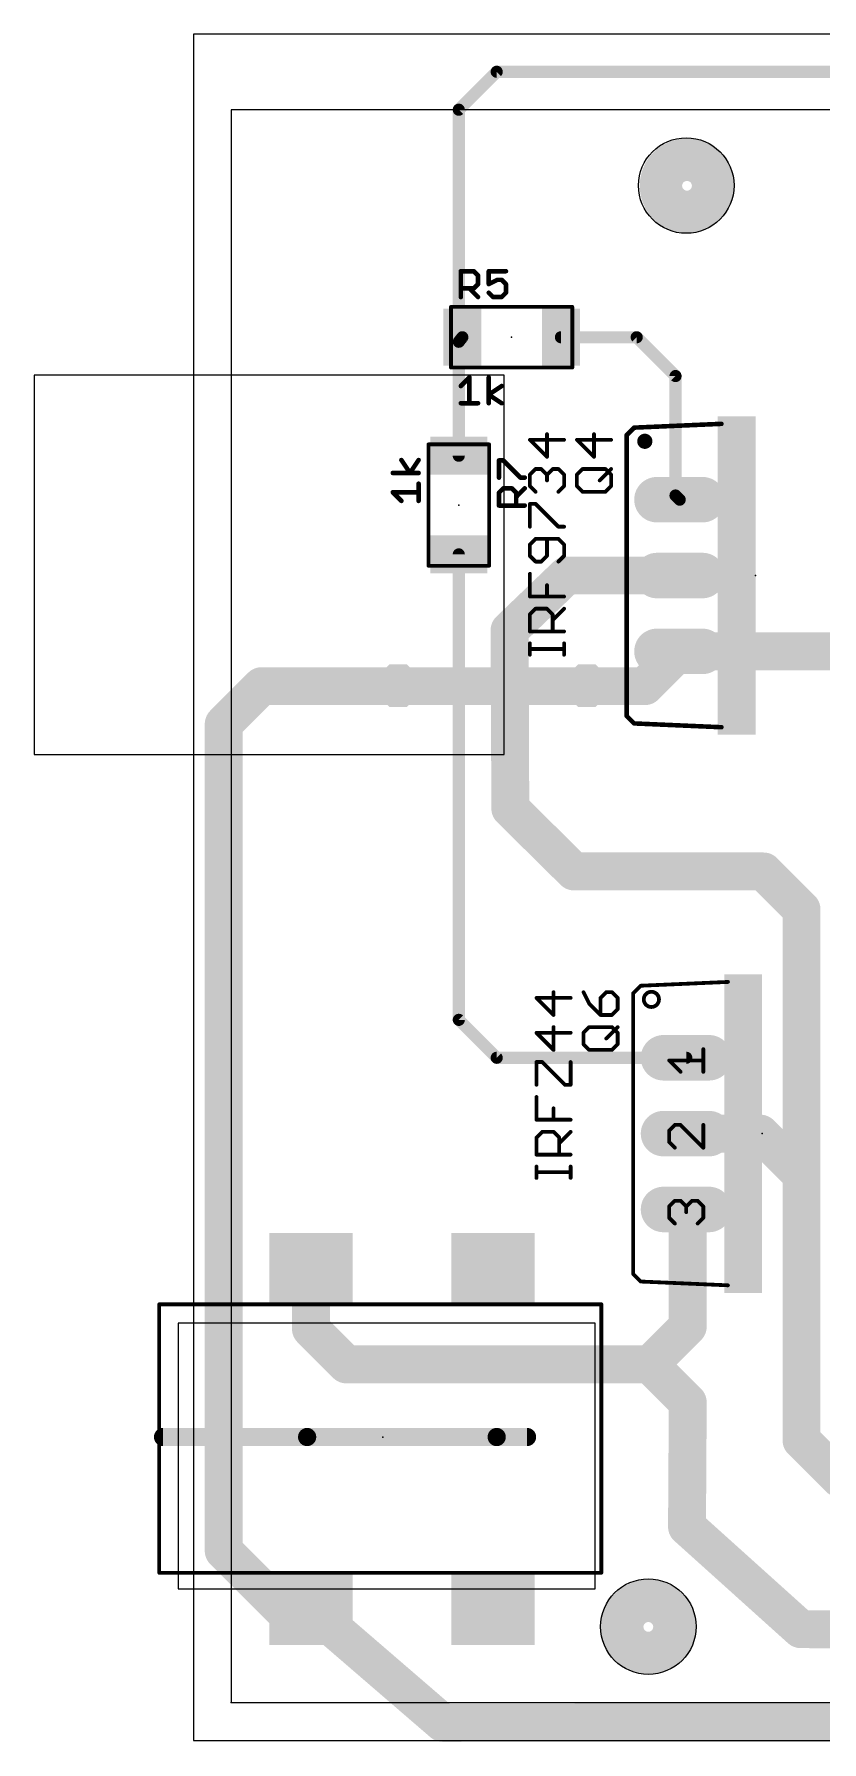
# Model space of a CAD drawing. Extents: x -5.4 to 69.8, y 0.1 to 57.2.
# Drawn here: x -5.4 to 21, y 0.1 to 57.2 of the extents above; entities that cross this region are included whole.
import ezdxf

# ---------------------------------------------------------------- set-up
doc = ezdxf.new("R2010")
doc.units = 0
for name, color, linetype in [('1', 22, 'CONTINUOUS'), ('16', 175, 'CONTINUOUS'), ('17', 82, 'CONTINUOUS'), ('18', 82, 'CONTINUOUS'), ('20', 7, 'CONTINUOUS'), ('21', 253, 'CONTINUOUS'), ('23', 7, 'CONTINUOUS'), ('25', 253, 'CONTINUOUS'), ('27', 253, 'CONTINUOUS'), ('51', 253, 'CONTINUOUS'), ('52', 253, 'CONTINUOUS')]:
    doc.layers.add(name, color=color, linetype=linetype)

# ---------------------------------------------------------------- blocks, each defined once
blk = doc.blocks.new('RECT')
blk.add_solid([(-0.5, -0.5), (0.5, -0.5), (-0.5, 0.5), (0.5, 0.5)])
blk = doc.blocks.new('LONGP100')
at = {"const_width": 1}
blk.add_lwpolyline([(-0.5, 0), (0.5, 0)], dxfattribs=at)
at = {"const_width": 0.5}
for points in [[(-0.5, 0.25, 1), (-0.5, -0.25)], [(0.5, -0.25, 1), (0.5, 0.25)]]:
    blk.add_lwpolyline(points, format="xyb", dxfattribs=at)
blk = doc.blocks.new('OCTAGONV')
at = {"const_width": 0.5}
blk.add_lwpolyline([(-0.25, -0.1036), (-0.25, 0.1036), (-0.1036, 0.25), (0.1036, 0.25), (0.25, 0.1036), (0.25, -0.1036), (0.1036, -0.25), (-0.1036, -0.25), (-0.25, -0.1036), (-0.25, 0.1036)], dxfattribs=at)

msp = doc.modelspace()

# ---------------------------------------------------------------- linework, layer by layer
at = {"layer": '1'}
for points, const_width in [([(8.84, 54.72), (10.11, 55.99)], 0.4064), ([(10.11, 55.99), (36.78, 55.99)], 0.4064), ([(8.84, 46.948), (8.84, 54.72)], 0.4064), ([(8.84, 46.948), (8.959, 47.1)], 0.4064), ([(8.84, 43.131), (8.84, 46.948)], 0.4064), ([(12.261, 47.1), (14.8, 47.1)], 0.4064), ([(14.8, 47.1), (16.1, 45.8)], 0.4064), ([(16.1, 45.8), (16.1, 41.8)], 0.4064), ([(16.1, 41.8), (16.24, 41.66)], 0.4064), ([(8.84, 24.24), (8.84, 39.829)], 0.4064), ([(12.45, 39.12), (10.541, 37.2872)], 1.27), ([(16.24, 39.12), (12.45, 39.12)], 1.27), ([(10.541, 37.2872), (10.5664, 31.3182)], 1.27), ([(15.076, 35.416), (16.24, 36.58)], 1.27), ([(16.24, 36.58), (23.32, 36.58)], 1.27), ([(0.966, 34.146), (2.236, 35.416)], 1.27), ([(2.236, 35.416), (6.808, 35.416)], 1.27), ([(13.158, 35.416), (15.076, 35.416)], 1.27), ([(0.966, 6.46), (0.966, 34.146)], 1.27), ([(10.5664, 31.3182), (12.7, 29.21)], 1.27), ([(12.7, 29.21), (19.05, 29.21)], 1.27), ([(19.05, 29.21), (20.32, 27.94)], 1.27), ([(20.32, 27.94), (20.32, 19.05)], 1.27), ([(10.11, 22.97), (8.84, 24.24)], 0.4064), ([(16.46, 22.97), (10.11, 22.97)], 0.4064), ([(16.46, 20.43), (18.94, 20.43)], 1.27), ([(18.94, 20.43), (20.32, 19.05)], 1.27), ([(20.32, 19.05), (20.32, 10.16)], 1.27), ([(16.51, 17.84), (16.46, 17.89)], 1.27), ([(16.51, 13.97), (16.51, 17.84)], 1.27), ([(3.887, 15.9088), (3.887, 13.893)], 1.27), ([(3.887, 13.893), (5.08, 12.7)], 1.27), ([(16.51, 13.97), (15.24, 12.7)], 1.27), ([(5.08, 12.7), (15.24, 12.7)], 1.27), ([(15.24, 12.7), (16.51, 11.43)], 1.27), ([(16.51, 11.43), (16.4846, 7.2644)], 1.27), ([(20.32, 10.16), (21.59, 8.89)], 1.27), ([(21.59, 8.89), (25.4, 8.89)], 1.27), ([(16.4846, 7.2644), (20.2946, 3.8354)], 1.27), ([(2.9218, 4.5042), (0.966, 6.46)], 1.27), ([(3.887, 4.5042), (2.9218, 4.5042)], 1.27), ([(8.304, 0.6968), (3.887, 4.5042)], 1.27), ([(20.2946, 3.8354), (25.3956, 3.81)], 1.27), ([(45.9112, 0.7222), (8.304, 0.6968)], 1.27)]:
    msp.add_lwpolyline(points, dxfattribs=dict(at, const_width=const_width))
for points, const_width in [([(10.11, 56.0916, 1), (10.11, 55.8884)], 0.2032), ([(10.1818, 55.9182, 1), (10.0382, 56.0618)], 0.2032), ([(8.9416, 54.72, 1), (8.7384, 54.72)], 0.2032), ([(8.7682, 54.7918, 1), (8.9118, 54.6482)], 0.2032), ([(16.4846, 51.2976, 1), (16.4846, 53.0456, 1), (16.4846, 51.2976)], 1.4224), ([(8.9416, 46.948, 1), (8.7384, 46.948)], 0.2032), ([(8.76, 47.0106, 1), (8.92, 46.8854)], 0.2032), ([(8.7384, 46.948, 1), (8.9416, 46.948)], 0.2032), ([(9.039, 47.0374, 1), (8.879, 47.1626)], 0.2032), ([(12.261, 47.2016, 1), (12.261, 46.9984)], 0.2032), ([(14.8718, 47.1718, 1), (14.7282, 47.0282)], 0.2032), ([(14.8, 46.9984, 1), (14.8, 47.2016)], 0.2032), ([(16.2016, 45.8, 1), (15.9984, 45.8)], 0.2032), ([(16.0282, 45.7282, 1), (16.1718, 45.8718)], 0.2032), ([(8.7384, 43.131, 1), (8.9416, 43.131)], 0.2032), ([(15.9984, 41.8, 1), (16.2016, 41.8)], 0.2032), ([(16.1718, 41.8718, 1), (16.0282, 41.7282)], 0.2032), ([(16.1682, 41.5882, 1), (16.3118, 41.7318)], 0.2032), ([(8.9416, 39.829, 1), (8.7384, 39.829)], 0.2032), ([(12.45, 39.4375, 1), (12.45, 38.8025)], 0.635), ([(12.6699, 38.891, 1), (12.2301, 39.349)], 0.635), ([(16.24, 38.8025, 1), (16.24, 39.4375)], 0.635), ([(10.8585, 37.2886, 1), (10.2235, 37.2858)], 0.635), ([(10.3211, 37.5162, 1), (10.7609, 37.0582)], 0.635), ([(16.24, 36.8975, 1), (16.24, 36.2625)], 0.635), ([(16.4645, 36.3555, 1), (16.0155, 36.8045)], 0.635), ([(2.236, 35.7335, 1), (2.236, 35.0985)], 0.635), ([(2.4605, 35.1915, 1), (2.0115, 35.6405)], 0.635), ([(6.808, 35.0985, 1), (6.808, 35.7335)], 0.635), ([(13.158, 35.7335, 1), (13.158, 35.0985)], 0.635), ([(15.076, 35.0985, 1), (15.076, 35.7335)], 0.635), ([(14.8515, 35.6405, 1), (15.3005, 35.1915)], 0.635), ([(1.2835, 34.146, 1), (0.6485, 34.146)], 0.635), ([(0.7415, 34.3705, 1), (1.1905, 33.9215)], 0.635), ([(10.7896, 31.544, 1), (10.3432, 31.0924)], 0.635), ([(10.2489, 31.3168, 1), (10.8839, 31.3196)], 0.635), ([(12.7, 29.5275, 1), (12.7, 28.8925)], 0.635), ([(12.4768, 28.9842, 1), (12.9232, 29.4358)], 0.635), ([(19.2745, 29.4345, 1), (18.8255, 28.9855)], 0.635), ([(19.05, 28.8925, 1), (19.05, 29.5275)], 0.635), ([(20.6375, 27.94, 1), (20.0025, 27.94)], 0.635), ([(20.0955, 27.7155, 1), (20.5445, 28.1645)], 0.635), ([(8.7384, 24.24, 1), (8.9416, 24.24)], 0.2032), ([(8.9118, 24.3118, 1), (8.7682, 24.1682)], 0.2032), ([(10.11, 23.0716, 1), (10.11, 22.8684)], 0.2032), ([(10.0382, 22.8982, 1), (10.1818, 23.0418)], 0.2032), ([(16.46, 22.8684, 1), (16.46, 23.0716)], 0.2032), ([(16.46, 20.7475, 1), (16.46, 20.1125)], 0.635), ([(19.1645, 20.6545, 1), (18.7155, 20.2055)], 0.635), ([(18.94, 20.1125, 1), (18.94, 20.7475)], 0.635), ([(20.6375, 19.05, 1), (20.0025, 19.05)], 0.635), ([(20.0955, 18.8255, 1), (20.5445, 19.2745)], 0.635), ([(20.0025, 19.05, 1), (20.6375, 19.05)], 0.635), ([(16.6845, 18.1145, 1), (16.2355, 17.6655)], 0.635), ([(16.8275, 17.84, 1), (16.1925, 17.84)], 0.635), ([(16.2855, 17.6155, 1), (16.7345, 18.0645)], 0.635), ([(4.2045, 15.9088, 1), (3.5695, 15.9088)], 0.635), ([(4.1115, 14.1175, 1), (3.6625, 13.6685)], 0.635), ([(16.7345, 13.7455, 1), (16.2855, 14.1945)], 0.635), ([(3.5695, 13.893, 1), (4.2045, 13.893)], 0.635), ([(16.1925, 13.97, 1), (16.8275, 13.97)], 0.635), ([(5.08, 13.0175, 1), (5.08, 12.3825)], 0.635), ([(4.8555, 12.4755, 1), (5.3045, 12.9245)], 0.635), ([(15.4645, 12.9245, 1), (15.0155, 12.4755)], 0.635), ([(15.0155, 12.9245, 1), (15.4645, 12.4755)], 0.635), ([(15.24, 12.3825, 1), (15.24, 13.0175)], 0.635), ([(16.8275, 11.4281, 1), (16.1925, 11.4319)], 0.635), ([(16.2855, 11.2055, 1), (16.7345, 11.6545)], 0.635), ([(20.5445, 10.3845, 1), (20.0955, 9.9355)], 0.635), ([(20.0025, 10.16, 1), (20.6375, 10.16)], 0.635), ([(21.59, 9.2075, 1), (21.59, 8.5725)], 0.635), ([(16.697, 7.5004, 1), (16.2722, 7.0284)], 0.635), ([(16.1671, 7.2663, 1), (16.8021, 7.2625)], 0.635), ([(1.1905, 6.6845, 1), (0.7415, 6.2355)], 0.635), ([(0.6485, 6.46, 1), (1.2835, 6.46)], 0.635), ([(15.1892, 3.0376, 1), (15.1892, 4.7856, 1), (15.1892, 3.0376)], 1.4224), ([(2.9218, 4.8217, 1), (2.9218, 4.1867)], 0.635), ([(2.6973, 4.2797, 1), (3.1463, 4.7287)], 0.635), ([(4.0943, 4.7447, 1), (3.6797, 4.2637)], 0.635), ([(3.887, 4.1867, 1), (3.887, 4.8217)], 0.635), ([(20.2962, 4.1529, 1), (20.293, 3.5179)], 0.635), ([(20.0822, 3.5994, 1), (20.507, 4.0714)], 0.635), ([(8.3038, 1.0143, 1), (8.3042, 0.3793)], 0.635), ([(8.0967, 0.4563, 1), (8.5113, 0.9373)], 0.635)]:
    msp.add_lwpolyline(points, format="xyb", dxfattribs=dict(at, const_width=const_width))
at = {"layer": '16', "const_width": 1.27}
msp.add_lwpolyline([(6.808, 35.416), (13.158, 35.416)], dxfattribs=at)
at = {"layer": '16', "const_width": 0.635}
for points in [[(6.808, 35.7335, 1), (6.808, 35.0985)], [(13.158, 35.0985, 1), (13.158, 35.7335)]]:
    msp.add_lwpolyline(points, format="xyb", dxfattribs=at)
at = {"layer": '20'}
for p, q in [((69.47, 57.25), (-0.05, 57.25)), ((-0.05, 57.25), (-0.05, 0.11)), ((65.736, 54.72), (1.22, 54.72)), ((1.22, 54.72), (1.22, 1.38)), ((1.22, 1.38), (67.26, 1.38)), ((-0.05, 0.11), (69.47, 0.11))]:
    msp.add_line(p, q, dxfattribs=at)
for centre in [(16.46, 52.18), (15.19, 3.92)]:
    msp.add_circle(centre, 1.6, dxfattribs=at)
at = {"layer": '21'}
for points, const_width in [([(8.578, 48.116), (12.642, 48.116)], 0.127), ([(8.578, 46.084), (8.578, 48.116)], 0.127), ([(12.642, 48.116), (12.642, 46.084)], 0.127), ([(12.642, 46.084), (8.578, 46.084)], 0.127), ([(14.716, 44.073), (14.462, 43.819)], 0.1524), ([(14.716, 44.073), (17.637, 44.2)], 0.1524), ([(7.824, 39.448), (7.824, 43.512)], 0.127), ([(7.824, 43.512), (9.856, 43.512)], 0.127), ([(9.856, 43.512), (9.856, 39.448)], 0.127), ([(14.462, 34.421), (14.462, 43.819)], 0.1524), ([(9.856, 39.448), (7.824, 39.448)], 0.127), ([(14.462, 34.421), (14.716, 34.167)], 0.1524), ([(17.637, 34.04), (14.716, 34.167)], 0.1524), ([(14.936, 25.383), (14.682, 25.129)], 0.127), ([(14.682, 15.731), (14.682, 25.129)], 0.127), ([(14.936, 25.383), (17.857, 25.51)], 0.127), ([(14.682, 15.731), (14.936, 15.477)], 0.127), ([(17.857, 15.35), (14.936, 15.477)], 0.127), ([(-1.193, 14.715), (-1.193, 5.7234)], 0.127), ([(-1.193, 14.715), (13.6152, 14.715)], 0.127), ([(13.6152, 14.715), (13.6152, 5.7234)], 0.127), ([(-1.066, 10.27), (3.76, 10.27)], 0.6096), ([(3.76, 10.27), (10.11, 10.27)], 0.6096), ([(10.11, 10.27), (11.126, 10.27)], 0.6096), ([(-1.193, 5.7234), (13.6152, 5.7234)], 0.127)]:
    msp.add_lwpolyline(points, dxfattribs=dict(at, const_width=const_width))
for points, const_width in [([(8.578, 48.1478, 1), (8.578, 48.0842)], 0.0635), ([(8.6098, 48.116, 1), (8.5463, 48.116)], 0.0635), ([(12.6738, 48.116, 1), (12.6103, 48.116)], 0.0635), ([(12.642, 48.0842, 1), (12.642, 48.1478)], 0.0635), ([(8.578, 46.1158, 1), (8.578, 46.0523)], 0.0635), ([(8.5463, 46.084, 1), (8.6098, 46.084)], 0.0635), ([(12.6103, 46.084, 1), (12.6738, 46.084)], 0.0635), ([(12.642, 46.0523, 1), (12.642, 46.1158)], 0.0635), ([(14.7143, 44.1111, 1), (14.7177, 44.0349)], 0.0762), ([(14.7429, 44.0461, 1), (14.6891, 44.0999)], 0.0762), ([(17.6387, 44.1619, 1), (17.6353, 44.2381)], 0.0762), ([(7.8558, 43.512, 1), (7.7923, 43.512)], 0.0635), ([(7.824, 43.5438, 1), (7.824, 43.4802)], 0.0635), ([(9.8878, 43.512, 1), (9.8242, 43.512)], 0.0635), ([(9.856, 43.4802, 1), (9.856, 43.5438)], 0.0635), ([(14.5001, 43.819, 1), (14.4239, 43.819)], 0.0762), ([(14.4351, 43.8459, 1), (14.4889, 43.7921)], 0.0762), ([(15.0716, 43.4888, 1), (15.0716, 43.7428, 1), (15.0716, 43.4888)], 0.254), ([(7.824, 39.4798, 1), (7.824, 39.4162)], 0.0635), ([(7.7923, 39.448, 1), (7.8558, 39.448)], 0.0635), ([(9.8242, 39.448, 1), (9.8878, 39.448)], 0.0635), ([(9.856, 39.4162, 1), (9.856, 39.4798)], 0.0635), ([(14.4239, 34.421, 1), (14.5001, 34.421)], 0.0762), ([(14.4889, 34.4479, 1), (14.4351, 34.3941)], 0.0762), ([(14.7177, 34.2051, 1), (14.7143, 34.1289)], 0.0762), ([(14.6891, 34.1401, 1), (14.7429, 34.1939)], 0.0762), ([(17.6353, 34.0019, 1), (17.6387, 34.0781)], 0.0762), ([(14.7138, 25.129, 1), (14.6502, 25.129)], 0.0635), ([(14.6595, 25.1515, 1), (14.7045, 25.1065)], 0.0635), ([(14.9346, 25.4147, 1), (14.9374, 25.3513)], 0.0635), ([(14.9585, 25.3605, 1), (14.9135, 25.4055)], 0.0635), ([(15.2916, 24.6718, 1), (15.2916, 25.1798, 1), (15.2916, 24.6718)], 0.127), ([(17.8584, 25.4783, 1), (17.8556, 25.5417)], 0.0635), ([(14.7045, 15.7535, 1), (14.6595, 15.7085)], 0.0635), ([(14.6502, 15.731, 1), (14.7138, 15.731)], 0.0635), ([(14.9374, 15.5087, 1), (14.9346, 15.4453)], 0.0635), ([(14.9135, 15.4545, 1), (14.9585, 15.4995)], 0.0635), ([(17.8556, 15.3183, 1), (17.8584, 15.3817)], 0.0635), ([(-1.193, 14.7468, 1), (-1.193, 14.6832)], 0.0635), ([(-1.1613, 14.715, 1), (-1.2248, 14.715)], 0.0635), ([(13.647, 14.715, 1), (13.5835, 14.715)], 0.0635), ([(13.6152, 14.6832, 1), (13.6152, 14.7468)], 0.0635), ([(-1.066, 10.4224, 1), (-1.066, 10.1176)], 0.3048), ([(3.76, 10.4224, 1), (3.76, 10.1176)], 0.3048), ([(3.76, 10.1176, 1), (3.76, 10.4224)], 0.3048), ([(10.11, 10.4224, 1), (10.11, 10.1176)], 0.3048), ([(10.11, 10.1176, 1), (10.11, 10.4224)], 0.3048), ([(11.126, 10.1176, 1), (11.126, 10.4224)], 0.3048), ([(-1.2248, 5.7234, 1), (-1.1613, 5.7234)], 0.0635), ([(-1.193, 5.7552, 1), (-1.193, 5.6917)], 0.0635), ([(13.5835, 5.7234, 1), (13.647, 5.7234)], 0.0635), ([(13.6152, 5.6917, 1), (13.6152, 5.7552)], 0.0635)]:
    msp.add_lwpolyline(points, format="xyb", dxfattribs=dict(at, const_width=const_width))
at = {"layer": '23'}
for p in [(10.61, 47.1), (8.84, 41.48), (18.78, 39.12), (19, 20.43), (6.3, 10.27), (1.22, 1.38)]:
    msp.add_point(p, dxfattribs=at)
at = {"layer": '25'}
for points, const_width in [([(8.9082, 48.4462), (8.9082, 49.3105)], 0.1524), ([(8.9082, 49.3105), (9.3404, 49.3105)], 0.1524), ([(9.3404, 49.3105), (9.4844, 49.1665)], 0.1524), ([(9.4844, 49.1665), (9.4844, 48.8784)], 0.1524), ([(10.4199, 49.3105), (9.8437, 49.3105)], 0.1524), ([(9.8437, 49.3105), (9.8437, 48.8784)], 0.1524), ([(9.3404, 48.7343), (8.9082, 48.7343)], 0.1524), ([(9.1963, 48.7343), (9.4844, 48.4462)], 0.1524), ([(9.4844, 48.8784), (9.3404, 48.7343)], 0.1524), ([(9.8437, 48.8784), (10.1318, 49.0224)], 0.1524), ([(9.9878, 48.4462), (9.8437, 48.5903)], 0.1524), ([(10.1318, 49.0224), (10.2759, 49.0224)], 0.1524), ([(10.2759, 49.0224), (10.4199, 48.8784)], 0.1524), ([(10.4199, 48.5903), (10.2759, 48.4462)], 0.1524), ([(10.4199, 48.8784), (10.4199, 48.5903)], 0.1524), ([(10.2759, 48.4462), (9.9878, 48.4462)], 0.1524), ([(13.9413, 43.6661), (12.7973, 43.6661)], 0.127), ([(12.7973, 43.6661), (13.3693, 43.0941)], 0.127), ([(13.3693, 43.0941), (13.3693, 43.8568)], 0.127), ([(10.1855, 42.3987), (10.1855, 42.9749)], 0.1524), ([(10.1855, 42.9749), (10.3295, 42.9749)], 0.1524), ([(10.3295, 42.9749), (10.9057, 42.3987)], 0.1524), ([(10.9057, 42.3987), (11.0498, 42.3987)], 0.1524), ([(12.7973, 42.4967), (12.988, 42.6874)], 0.127), ([(12.7973, 42.1154), (12.7973, 42.4967)], 0.127), ([(12.988, 42.6874), (13.7506, 42.6874)], 0.127), ([(13.56, 42.306), (13.9413, 42.6874)], 0.127), ([(13.7506, 42.6874), (13.9413, 42.4967)], 0.127), ([(13.9413, 42.4967), (13.9413, 42.1154)], 0.127), ([(10.1855, 41.8953), (10.3295, 42.0394)], 0.1524), ([(10.1855, 41.4632), (10.1855, 41.8953)], 0.1524), ([(10.3295, 42.0394), (10.6176, 42.0394)], 0.1524), ([(10.6176, 42.0394), (10.7617, 41.8953)], 0.1524), ([(10.7617, 41.7513), (11.0498, 42.0394)], 0.1524), ([(10.7617, 41.8953), (10.7617, 41.4632)], 0.1524), ([(12.988, 41.9247), (12.7973, 42.1154)], 0.127), ([(13.7506, 41.9247), (12.988, 41.9247)], 0.127), ([(13.9413, 42.1154), (13.7506, 41.9247)], 0.127), ([(11.0498, 41.4632), (10.1855, 41.4632)], 0.1524), ([(13.0173, 25.1668), (13.208, 24.7854)], 0.127), ([(13.78, 25.1668), (13.5893, 24.9761)], 0.127), ([(13.9706, 25.1668), (13.78, 25.1668)], 0.127), ([(14.1613, 24.9761), (13.9706, 25.1668)], 0.127), ([(13.208, 24.7854), (13.5893, 24.4041)], 0.127), ([(13.5893, 24.9761), (13.5893, 24.4041)], 0.127), ([(13.9706, 24.4041), (14.1613, 24.5948)], 0.127), ([(14.1613, 24.5948), (14.1613, 24.9761)], 0.127), ([(13.0173, 23.8067), (13.208, 23.9974)], 0.127), ([(13.208, 23.9974), (13.9706, 23.9974)], 0.127), ([(13.5893, 24.4041), (13.9706, 24.4041)], 0.127), ([(13.78, 23.616), (14.1613, 23.9974)], 0.127), ([(13.9706, 23.9974), (14.1613, 23.8067)], 0.127), ([(13.0173, 23.4254), (13.0173, 23.8067)], 0.127), ([(13.208, 23.2347), (13.0173, 23.4254)], 0.127), ([(14.1613, 23.4254), (13.9706, 23.2347)], 0.127), ([(14.1613, 23.8067), (14.1613, 23.4254)], 0.127), ([(13.9706, 23.2347), (13.208, 23.2347)], 0.127)]:
    msp.add_lwpolyline(points, dxfattribs=dict(at, const_width=const_width))
for points, const_width in [([(8.9463, 49.3105, 1), (8.8701, 49.3105)], 0.0762), ([(8.9082, 49.3486, 1), (8.9082, 49.2724)], 0.0762), ([(9.3673, 49.3375, 1), (9.3134, 49.2836)], 0.0762), ([(9.3404, 49.2724, 1), (9.3404, 49.3486)], 0.0762), ([(9.5225, 49.1665, 1), (9.4463, 49.1665)], 0.0762), ([(9.4575, 49.1395, 1), (9.5114, 49.1934)], 0.0762), ([(9.8437, 49.3486, 1), (9.8437, 49.2724)], 0.0762), ([(9.8818, 49.3105, 1), (9.8056, 49.3105)], 0.0762), ([(10.4199, 49.2724, 1), (10.4199, 49.3486)], 0.0762), ([(8.9082, 48.7724, 1), (8.9082, 48.6962)], 0.0762), ([(9.2233, 48.7613, 1), (9.1694, 48.7074)], 0.0762), ([(9.3134, 48.7613, 1), (9.3673, 48.7074)], 0.0762), ([(9.3404, 48.6962, 1), (9.3404, 48.7724)], 0.0762), ([(9.4463, 48.8784, 1), (9.5225, 48.8784)], 0.0762), ([(9.5114, 48.8514, 1), (9.4575, 48.9053)], 0.0762), ([(9.8056, 48.8784, 1), (9.8818, 48.8784)], 0.0762), ([(9.8707, 48.6172, 1), (9.8168, 48.5633)], 0.0762), ([(9.8267, 48.9124, 1), (9.8608, 48.8443)], 0.0762), ([(10.1318, 49.0605, 1), (10.1318, 48.9843)], 0.0762), ([(10.1489, 48.9883, 1), (10.1148, 49.0565)], 0.0762), ([(10.3028, 49.0494, 1), (10.2489, 48.9955)], 0.0762), ([(10.2759, 48.9843, 1), (10.2759, 49.0605)], 0.0762), ([(10.458, 48.8784, 1), (10.3818, 48.8784)], 0.0762), ([(10.3818, 48.5903, 1), (10.458, 48.5903)], 0.0762), ([(10.393, 48.8514, 1), (10.4469, 48.9053)], 0.0762), ([(10.4469, 48.5633, 1), (10.393, 48.6172)], 0.0762), ([(8.8701, 48.4462, 1), (8.9463, 48.4462)], 0.0762), ([(9.4575, 48.4193, 1), (9.5114, 48.4731)], 0.0762), ([(9.9878, 48.4843, 1), (9.9878, 48.4081)], 0.0762), ([(9.9608, 48.4193, 1), (10.0147, 48.4731)], 0.0762), ([(10.2489, 48.4731, 1), (10.3028, 48.4193)], 0.0762), ([(10.2759, 48.4081, 1), (10.2759, 48.4843)], 0.0762), ([(12.7973, 43.6978, 1), (12.7973, 43.6343)], 0.0635), ([(12.8198, 43.6885, 1), (12.7749, 43.6436)], 0.0635), ([(13.4011, 43.8568, 1), (13.3376, 43.8568)], 0.0635), ([(13.9413, 43.6343, 1), (13.9413, 43.6978)], 0.0635), ([(10.2236, 42.9749, 1), (10.1474, 42.9749)], 0.0762), ([(10.1855, 43.013, 1), (10.1855, 42.9368)], 0.0762), ([(10.3565, 43.0018, 1), (10.3026, 42.948)], 0.0762), ([(10.3295, 42.9368, 1), (10.3295, 43.013)], 0.0762), ([(13.3376, 43.0941, 1), (13.4011, 43.0941)], 0.0635), ([(13.3469, 43.0716, 1), (13.3918, 43.1166)], 0.0635), ([(10.1474, 42.3987, 1), (10.2236, 42.3987)], 0.0762), ([(10.9057, 42.4368, 1), (10.9057, 42.3606)], 0.0762), ([(10.8788, 42.3717, 1), (10.9327, 42.4256)], 0.0762), ([(11.0498, 42.3606, 1), (11.0498, 42.4368)], 0.0762), ([(12.8291, 42.4967, 1), (12.7656, 42.4967)], 0.0635), ([(12.7749, 42.5191, 1), (12.8198, 42.4742)], 0.0635), ([(12.988, 42.7191, 1), (12.988, 42.6556)], 0.0635), ([(13.0104, 42.6649, 1), (12.9655, 42.7098)], 0.0635), ([(13.5375, 42.3285, 1), (13.5824, 42.2836)], 0.0635), ([(13.7731, 42.7098, 1), (13.7282, 42.6649)], 0.0635), ([(13.7506, 42.6556, 1), (13.7506, 42.7191)], 0.0635), ([(13.9731, 42.4967, 1), (13.9095, 42.4967)], 0.0635), ([(13.9638, 42.6649, 1), (13.9188, 42.7098)], 0.0635), ([(13.9188, 42.4742, 1), (13.9638, 42.5191)], 0.0635), ([(10.1585, 41.9223, 1), (10.2124, 41.8684)], 0.0762), ([(10.2236, 41.8953, 1), (10.1474, 41.8953)], 0.0762), ([(10.3295, 42.0775, 1), (10.3295, 42.0013)], 0.0762), ([(10.3565, 42.0124, 1), (10.3026, 42.0663)], 0.0762), ([(10.6446, 42.0663, 1), (10.5907, 42.0124)], 0.0762), ([(10.6176, 42.0013, 1), (10.6176, 42.0775)], 0.0762), ([(10.7347, 41.7782, 1), (10.7886, 41.7243)], 0.0762), ([(10.7998, 41.8953, 1), (10.7236, 41.8953)], 0.0762), ([(10.7347, 41.8684, 1), (10.7886, 41.9223)], 0.0762), ([(11.0767, 42.0124, 1), (11.0229, 42.0663)], 0.0762), ([(12.7656, 42.1154, 1), (12.8291, 42.1154)], 0.0635), ([(12.8198, 42.1378, 1), (12.7749, 42.0929)], 0.0635), ([(12.988, 41.9565, 1), (12.988, 41.893)], 0.0635), ([(12.9655, 41.9023, 1), (13.0104, 41.9472)], 0.0635), ([(13.7282, 41.9472, 1), (13.7731, 41.9023)], 0.0635), ([(13.7506, 41.893, 1), (13.7506, 41.9565)], 0.0635), ([(13.9095, 42.1154, 1), (13.9731, 42.1154)], 0.0635), ([(13.9638, 42.0929, 1), (13.9188, 42.1378)], 0.0635), ([(10.1855, 41.5013, 1), (10.1855, 41.4251)], 0.0762), ([(10.1474, 41.4632, 1), (10.2236, 41.4632)], 0.0762), ([(10.7236, 41.4632, 1), (10.7998, 41.4632)], 0.0762), ([(11.0498, 41.4251, 1), (11.0498, 41.5013)], 0.0762), ([(13.0457, 25.1809, 1), (12.9889, 25.1526)], 0.0635), ([(13.78, 25.1985, 1), (13.78, 25.135)], 0.0635), ([(13.8024, 25.1443, 1), (13.7575, 25.1892)], 0.0635), ([(13.9931, 25.1892, 1), (13.9482, 25.1443)], 0.0635), ([(13.9706, 25.135, 1), (13.9706, 25.1985)], 0.0635), ([(13.2304, 24.8079, 1), (13.1855, 24.763)], 0.0635), ([(13.1796, 24.7712, 1), (13.2364, 24.7996)], 0.0635), ([(13.6211, 24.9761, 1), (13.5576, 24.9761)], 0.0635), ([(13.5669, 24.9985, 1), (13.6118, 24.9536)], 0.0635), ([(14.1931, 24.9761, 1), (14.1296, 24.9761)], 0.0635), ([(14.1296, 24.5948, 1), (14.1931, 24.5948)], 0.0635), ([(14.1388, 24.9536, 1), (14.1838, 24.9985)], 0.0635), ([(14.1838, 24.5723, 1), (14.1388, 24.6172)], 0.0635), ([(13.208, 24.0291, 1), (13.208, 23.9656)], 0.0635), ([(13.2304, 23.9749, 1), (13.1855, 24.0198)], 0.0635), ([(13.5893, 24.4358, 1), (13.5893, 24.3724)], 0.0635), ([(13.5576, 24.4041, 1), (13.6211, 24.4041)], 0.0635), ([(13.5669, 24.3816, 1), (13.6118, 24.4266)], 0.0635), ([(13.9482, 24.4266, 1), (13.9931, 24.3816)], 0.0635), ([(13.9931, 24.0198, 1), (13.9482, 23.9749)], 0.0635), ([(13.9706, 24.3724, 1), (13.9706, 24.4358)], 0.0635), ([(13.9706, 23.9656, 1), (13.9706, 24.0291)], 0.0635), ([(14.1838, 23.9749, 1), (14.1388, 24.0198)], 0.0635), ([(13.0491, 23.8067, 1), (12.9856, 23.8067)], 0.0635), ([(12.9949, 23.8291, 1), (13.0398, 23.7842)], 0.0635), ([(13.0398, 23.4478, 1), (12.9949, 23.4029)], 0.0635), ([(12.9856, 23.4254, 1), (13.0491, 23.4254)], 0.0635), ([(13.7575, 23.6385, 1), (13.8024, 23.5936)], 0.0635), ([(14.1931, 23.8067, 1), (14.1296, 23.8067)], 0.0635), ([(14.1296, 23.4254, 1), (14.1931, 23.4254)], 0.0635), ([(14.1388, 23.7842, 1), (14.1838, 23.8291)], 0.0635), ([(14.1838, 23.4029, 1), (14.1388, 23.4478)], 0.0635), ([(13.208, 23.2665, 1), (13.208, 23.203)], 0.0635), ([(13.1855, 23.2123, 1), (13.2304, 23.2572)], 0.0635), ([(13.9482, 23.2572, 1), (13.9931, 23.2123)], 0.0635), ([(13.9706, 23.203, 1), (13.9706, 23.2665)], 0.0635)]:
    msp.add_lwpolyline(points, format="xyb", dxfattribs=dict(at, const_width=const_width))
at = {"layer": '27'}
for points, const_width in [([(8.9082, 45.4664), (9.1963, 45.7545)], 0.1524), ([(9.1963, 45.7545), (9.1963, 44.8902)], 0.1524), ([(9.8437, 44.8902), (9.8437, 45.7545)], 0.1524), ([(9.8437, 45.1783), (10.2759, 45.4664)], 0.1524), ([(10.2759, 44.8902), (9.8437, 45.1783)], 0.1524), ([(8.9082, 44.8902), (9.4844, 44.8902)], 0.1524), ([(12.3665, 43.6661), (11.2225, 43.6661)], 0.127), ([(11.2225, 43.6661), (11.7945, 43.0941)], 0.127), ([(11.7945, 43.0941), (11.7945, 43.8567)], 0.127), ([(7.2057, 42.5546), (6.9176, 42.9868)], 0.1524), ([(7.4938, 42.9868), (7.2057, 42.5546)], 0.1524), ([(7.4938, 42.5546), (6.6295, 42.5546)], 0.1524), ([(11.2225, 42.4967), (11.4132, 42.6873)], 0.127), ([(11.2225, 42.1154), (11.2225, 42.4967)], 0.127), ([(11.4132, 42.6873), (11.6039, 42.6873)], 0.127), ([(11.6039, 42.6873), (11.7945, 42.4967)], 0.127), ([(11.7945, 42.4967), (11.9852, 42.6873)], 0.127), ([(11.7945, 42.4967), (11.7945, 42.306)], 0.127), ([(11.9852, 42.6873), (12.1758, 42.6873)], 0.127), ([(12.1758, 42.6873), (12.3665, 42.4967)], 0.127), ([(12.3665, 42.4967), (12.3665, 42.1154)], 0.127), ([(6.9176, 41.6191), (6.6295, 41.9072)], 0.1524), ([(6.6295, 41.9072), (7.4938, 41.9072)], 0.1524), ([(7.4938, 41.6191), (7.4938, 42.1953)], 0.1524), ([(11.4132, 41.9247), (11.2225, 42.1154)], 0.127), ([(12.3665, 42.1154), (12.1758, 41.9247)], 0.127), ([(11.2225, 40.7553), (11.2225, 41.5179)], 0.127), ([(11.2225, 41.5179), (11.4132, 41.5179)], 0.127), ([(11.4132, 41.5179), (12.1758, 40.7553)], 0.127), ([(12.1758, 40.7553), (12.3665, 40.7553)], 0.127), ([(11.4132, 40.3485), (11.2225, 40.1579)], 0.127), ([(11.2225, 40.1579), (11.2225, 39.7766)], 0.127), ([(12.1758, 40.3485), (11.4132, 40.3485)], 0.127), ([(11.7945, 39.7766), (11.7945, 40.3485)], 0.127), ([(12.3665, 40.1579), (12.1758, 40.3485)], 0.127), ([(12.3665, 39.7766), (12.3665, 40.1579)], 0.127), ([(11.2225, 39.7766), (11.4132, 39.5859)], 0.127), ([(11.4132, 39.5859), (11.6039, 39.5859)], 0.127), ([(11.6039, 39.5859), (11.7945, 39.7766)], 0.127), ([(12.1758, 39.5859), (12.3665, 39.7766)], 0.127), ([(11.2225, 38.4165), (11.2225, 39.1791)], 0.127), ([(12.3665, 38.4165), (11.2225, 38.4165)], 0.127), ([(11.7945, 38.4165), (11.7945, 38.7978)], 0.127), ([(11.2225, 37.8191), (11.4132, 38.0098)], 0.127), ([(11.2225, 37.2471), (11.2225, 37.8191)], 0.127), ([(11.4132, 38.0098), (11.7945, 38.0098)], 0.127), ([(11.7945, 38.0098), (11.9852, 37.8191)], 0.127), ([(11.9852, 37.6284), (12.3665, 38.0098)], 0.127), ([(11.9852, 37.8191), (11.9852, 37.2471)], 0.127), ([(12.3665, 37.2471), (11.2225, 37.2471)], 0.127), ([(11.2225, 36.4675), (11.2225, 36.8488)], 0.127), ([(12.3665, 36.6582), (11.2225, 36.6582)], 0.127), ([(12.3665, 36.4675), (12.3665, 36.8488)], 0.127), ([(12.0145, 24.4041), (12.0145, 25.1667)], 0.127), ([(12.5865, 24.9761), (11.4425, 24.9761)], 0.127), ([(11.4425, 24.9761), (12.0145, 24.4041)], 0.127), ([(12.0145, 23.2347), (12.0145, 23.9973)], 0.127), ([(12.5865, 23.8067), (11.4425, 23.8067)], 0.127), ([(11.4425, 23.8067), (12.0145, 23.2347)], 0.127), ([(11.4425, 22.0653), (11.4425, 22.8279)], 0.127), ([(11.4425, 22.8279), (11.6332, 22.8279)], 0.127), ([(11.6332, 22.8279), (12.3958, 22.0653)], 0.127), ([(12.5865, 22.0653), (12.5865, 22.8279)], 0.127), ([(12.3958, 22.0653), (12.5865, 22.0653)], 0.127), ([(11.4425, 20.8959), (11.4425, 21.6585)], 0.127), ([(12.0145, 20.8959), (12.0145, 21.2772)], 0.127), ([(12.5865, 20.8959), (11.4425, 20.8959)], 0.127), ([(11.4425, 20.2985), (11.6332, 20.4892)], 0.127), ([(11.4425, 19.7265), (11.4425, 20.2985)], 0.127), ([(11.6332, 20.4892), (12.0145, 20.4892)], 0.127), ([(12.0145, 20.4892), (12.2052, 20.2985)], 0.127), ([(12.2052, 20.1078), (12.5865, 20.4892)], 0.127), ([(12.2052, 20.2985), (12.2052, 19.7265)], 0.127), ([(12.5865, 19.7265), (11.4425, 19.7265)], 0.127), ([(11.4425, 18.9469), (11.4425, 19.3282)], 0.127), ([(12.5865, 19.1376), (11.4425, 19.1376)], 0.127), ([(12.5865, 18.9469), (12.5865, 19.3282)], 0.127)]:
    msp.add_lwpolyline(points, dxfattribs=dict(at, const_width=const_width))
for points, const_width in [([(9.2344, 45.7545, 1), (9.1582, 45.7545)], 0.0762), ([(9.2233, 45.7276, 1), (9.1694, 45.7815)], 0.0762), ([(9.8818, 45.7545, 1), (9.8056, 45.7545)], 0.0762), ([(8.8813, 45.4934, 1), (8.9351, 45.4395)], 0.0762), ([(9.8649, 45.21, 1), (9.8226, 45.1466)], 0.0762), ([(9.8226, 45.21, 1), (9.8649, 45.1466)], 0.0762), ([(10.297, 45.4347, 1), (10.2548, 45.4981)], 0.0762), ([(8.9082, 44.9283, 1), (8.9082, 44.8521)], 0.0762), ([(9.1582, 44.8902, 1), (9.2344, 44.8902)], 0.0762), ([(9.4844, 44.8521, 1), (9.4844, 44.9283)], 0.0762), ([(9.8056, 44.8902, 1), (9.8818, 44.8902)], 0.0762), ([(10.2548, 44.8585, 1), (10.297, 44.9219)], 0.0762), ([(11.2225, 43.6978, 1), (11.2225, 43.6343)], 0.0635), ([(11.245, 43.6885, 1), (11.2001, 43.6436)], 0.0635), ([(11.8263, 43.8567, 1), (11.7628, 43.8567)], 0.0635), ([(12.3665, 43.6343, 1), (12.3665, 43.6978)], 0.0635), ([(6.9493, 43.0079, 1), (6.8859, 42.9656)], 0.0762), ([(7.5255, 42.9656, 1), (7.4621, 43.0079)], 0.0762), ([(11.7628, 43.0941, 1), (11.8263, 43.0941)], 0.0635), ([(11.7721, 43.0716, 1), (11.817, 43.1165)], 0.0635), ([(6.6295, 42.5927, 1), (6.6295, 42.5165)], 0.0762), ([(7.174, 42.5757, 1), (7.2374, 42.5335)], 0.0762), ([(7.174, 42.5335, 1), (7.2374, 42.5757)], 0.0762), ([(7.4938, 42.5165, 1), (7.4938, 42.5927)], 0.0762), ([(11.2543, 42.4967, 1), (11.1908, 42.4967)], 0.0635), ([(11.2001, 42.5191, 1), (11.245, 42.4742)], 0.0635), ([(11.4132, 42.7191, 1), (11.4132, 42.6556)], 0.0635), ([(11.4356, 42.6649, 1), (11.3907, 42.7098)], 0.0635), ([(11.6263, 42.7098, 1), (11.5814, 42.6649)], 0.0635), ([(11.6039, 42.6556, 1), (11.6039, 42.7191)], 0.0635), ([(11.8263, 42.4967, 1), (11.7628, 42.4967)], 0.0635), ([(11.7721, 42.5191, 1), (11.817, 42.4742)], 0.0635), ([(11.7628, 42.306, 1), (11.8263, 42.306)], 0.0635), ([(11.7721, 42.4742, 1), (11.817, 42.5191)], 0.0635), ([(11.9852, 42.7191, 1), (11.9852, 42.6556)], 0.0635), ([(12.0076, 42.6649, 1), (11.9627, 42.7098)], 0.0635), ([(12.1983, 42.7098, 1), (12.1534, 42.6649)], 0.0635), ([(12.1758, 42.6556, 1), (12.1758, 42.7191)], 0.0635), ([(12.3983, 42.4967, 1), (12.3347, 42.4967)], 0.0635), ([(12.344, 42.4742, 1), (12.389, 42.5191)], 0.0635), ([(6.6564, 41.9341, 1), (6.6025, 41.8803)], 0.0762), ([(6.6295, 41.9453, 1), (6.6295, 41.8691)], 0.0762), ([(7.5319, 42.1953, 1), (7.4557, 42.1953)], 0.0762), ([(7.4938, 41.8691, 1), (7.4938, 41.9453)], 0.0762), ([(11.1908, 42.1154, 1), (11.2543, 42.1154)], 0.0635), ([(11.245, 42.1378, 1), (11.2001, 42.0929)], 0.0635), ([(11.3907, 41.9022, 1), (11.4356, 41.9471)], 0.0635), ([(12.1534, 41.9471, 1), (12.1983, 41.9022)], 0.0635), ([(12.3347, 42.1154, 1), (12.3983, 42.1154)], 0.0635), ([(12.389, 42.0929, 1), (12.344, 42.1378)], 0.0635), ([(6.8906, 41.5921, 1), (6.9445, 41.646)], 0.0762), ([(7.4557, 41.6191, 1), (7.5319, 41.6191)], 0.0762), ([(11.2225, 41.5497, 1), (11.2225, 41.4862)], 0.0635), ([(11.2543, 41.5179, 1), (11.1908, 41.5179)], 0.0635), ([(11.4356, 41.5404, 1), (11.3907, 41.4955)], 0.0635), ([(11.4132, 41.4862, 1), (11.4132, 41.5497)], 0.0635), ([(11.1908, 40.7553, 1), (11.2543, 40.7553)], 0.0635), ([(12.1758, 40.787, 1), (12.1758, 40.7235)], 0.0635), ([(12.1534, 40.7328, 1), (12.1983, 40.7777)], 0.0635), ([(12.3665, 40.7235, 1), (12.3665, 40.787)], 0.0635), ([(11.2543, 40.1579, 1), (11.1908, 40.1579)], 0.0635), ([(11.2001, 40.1803, 1), (11.245, 40.1354)], 0.0635), ([(11.4132, 40.3803, 1), (11.4132, 40.3168)], 0.0635), ([(11.4356, 40.3261, 1), (11.3907, 40.371)], 0.0635), ([(11.8263, 40.3485, 1), (11.7628, 40.3485)], 0.0635), ([(12.1983, 40.371, 1), (12.1534, 40.3261)], 0.0635), ([(12.1758, 40.3168, 1), (12.1758, 40.3803)], 0.0635), ([(12.3983, 40.1579, 1), (12.3347, 40.1579)], 0.0635), ([(12.344, 40.1354, 1), (12.389, 40.1803)], 0.0635), ([(11.1908, 39.7766, 1), (11.2543, 39.7766)], 0.0635), ([(11.245, 39.799, 1), (11.2001, 39.7541)], 0.0635), ([(11.4132, 39.6176, 1), (11.4132, 39.5541)], 0.0635), ([(11.3907, 39.5634, 1), (11.4356, 39.6083)], 0.0635), ([(11.5814, 39.6083, 1), (11.6263, 39.5634)], 0.0635), ([(11.6039, 39.5541, 1), (11.6039, 39.6176)], 0.0635), ([(11.7628, 39.7766, 1), (11.8263, 39.7766)], 0.0635), ([(11.817, 39.7541, 1), (11.7721, 39.799)], 0.0635), ([(12.1534, 39.6083, 1), (12.1983, 39.5634)], 0.0635), ([(12.3347, 39.7766, 1), (12.3983, 39.7766)], 0.0635), ([(12.389, 39.7541, 1), (12.344, 39.799)], 0.0635), ([(11.2543, 39.1791, 1), (11.1908, 39.1791)], 0.0635), ([(11.2225, 38.4483, 1), (11.2225, 38.3847)], 0.0635), ([(11.1908, 38.4165, 1), (11.2543, 38.4165)], 0.0635), ([(11.8263, 38.7978, 1), (11.7628, 38.7978)], 0.0635), ([(11.7628, 38.4165, 1), (11.8263, 38.4165)], 0.0635), ([(12.3665, 38.3847, 1), (12.3665, 38.4483)], 0.0635), ([(11.2543, 37.8191, 1), (11.1908, 37.8191)], 0.0635), ([(11.2001, 37.8415, 1), (11.245, 37.7966)], 0.0635), ([(11.4132, 38.0415, 1), (11.4132, 37.978)], 0.0635), ([(11.4356, 37.9873, 1), (11.3907, 38.0322)], 0.0635), ([(11.817, 38.0322, 1), (11.7721, 37.9873)], 0.0635), ([(11.7945, 37.978, 1), (11.7945, 38.0415)], 0.0635), ([(12.0169, 37.8191, 1), (11.9534, 37.8191)], 0.0635), ([(11.9627, 37.7966, 1), (12.0076, 37.8415)], 0.0635), ([(12.389, 37.9873, 1), (12.344, 38.0322)], 0.0635), ([(11.2225, 37.2789, 1), (11.2225, 37.2154)], 0.0635), ([(11.1908, 37.2471, 1), (11.2543, 37.2471)], 0.0635), ([(11.9627, 37.6509, 1), (12.0076, 37.606)], 0.0635), ([(11.9534, 37.2471, 1), (12.0169, 37.2471)], 0.0635), ([(12.3665, 37.2154, 1), (12.3665, 37.2789)], 0.0635), ([(11.2543, 36.8488, 1), (11.1908, 36.8488)], 0.0635), ([(11.2225, 36.6899, 1), (11.2225, 36.6264)], 0.0635), ([(12.3983, 36.8488, 1), (12.3347, 36.8488)], 0.0635), ([(12.3665, 36.6264, 1), (12.3665, 36.6899)], 0.0635), ([(11.1908, 36.4675, 1), (11.2543, 36.4675)], 0.0635), ([(12.3347, 36.4675, 1), (12.3983, 36.4675)], 0.0635), ([(12.0463, 25.1667, 1), (11.9828, 25.1667)], 0.0635), ([(11.4425, 25.0078, 1), (11.4425, 24.9443)], 0.0635), ([(11.465, 24.9985, 1), (11.4201, 24.9536)], 0.0635), ([(12.5865, 24.9443, 1), (12.5865, 25.0078)], 0.0635), ([(11.9828, 24.4041, 1), (12.0463, 24.4041)], 0.0635), ([(12.0463, 23.9973, 1), (11.9828, 23.9973)], 0.0635), ([(11.9921, 24.3816, 1), (12.037, 24.4265)], 0.0635), ([(11.4425, 23.8384, 1), (11.4425, 23.7749)], 0.0635), ([(11.465, 23.8291, 1), (11.4201, 23.7842)], 0.0635), ([(12.5865, 23.7749, 1), (12.5865, 23.8384)], 0.0635), ([(11.4425, 22.8597, 1), (11.4425, 22.7962)], 0.0635), ([(11.4743, 22.8279, 1), (11.4108, 22.8279)], 0.0635), ([(11.6556, 22.8504, 1), (11.6107, 22.8055)], 0.0635), ([(11.6332, 22.7962, 1), (11.6332, 22.8597)], 0.0635), ([(11.9828, 23.2347, 1), (12.0463, 23.2347)], 0.0635), ([(11.9921, 23.2122, 1), (12.037, 23.2571)], 0.0635), ([(12.6183, 22.8279, 1), (12.5548, 22.8279)], 0.0635), ([(11.4108, 22.0653, 1), (11.4743, 22.0653)], 0.0635), ([(12.3958, 22.097, 1), (12.3958, 22.0335)], 0.0635), ([(12.3734, 22.0428, 1), (12.4183, 22.0877)], 0.0635), ([(12.5548, 22.0653, 1), (12.6183, 22.0653)], 0.0635), ([(12.5865, 22.0335, 1), (12.5865, 22.097)], 0.0635), ([(11.4743, 21.6585, 1), (11.4108, 21.6585)], 0.0635), ([(12.0463, 21.2772, 1), (11.9828, 21.2772)], 0.0635), ([(11.4425, 20.9276, 1), (11.4425, 20.8641)], 0.0635), ([(11.4108, 20.8959, 1), (11.4743, 20.8959)], 0.0635), ([(11.9828, 20.8959, 1), (12.0463, 20.8959)], 0.0635), ([(12.5865, 20.8641, 1), (12.5865, 20.9276)], 0.0635), ([(11.4743, 20.2985, 1), (11.4108, 20.2985)], 0.0635), ([(11.4201, 20.3209, 1), (11.465, 20.276)], 0.0635), ([(11.6332, 20.5209, 1), (11.6332, 20.4574)], 0.0635), ([(11.6556, 20.4667, 1), (11.6107, 20.5116)], 0.0635), ([(12.037, 20.5116, 1), (11.9921, 20.4667)], 0.0635), ([(12.0145, 20.4574, 1), (12.0145, 20.5209)], 0.0635), ([(12.2369, 20.2985, 1), (12.1734, 20.2985)], 0.0635), ([(12.1827, 20.1303, 1), (12.2276, 20.0854)], 0.0635), ([(12.1827, 20.276, 1), (12.2276, 20.3209)], 0.0635), ([(12.609, 20.4667, 1), (12.564, 20.5116)], 0.0635), ([(11.4425, 19.7583, 1), (11.4425, 19.6948)], 0.0635), ([(11.4108, 19.7265, 1), (11.4743, 19.7265)], 0.0635), ([(12.1734, 19.7265, 1), (12.2369, 19.7265)], 0.0635), ([(12.5865, 19.6948, 1), (12.5865, 19.7583)], 0.0635), ([(11.4425, 19.1693, 1), (11.4425, 19.1058)], 0.0635), ([(11.4743, 19.3282, 1), (11.4108, 19.3282)], 0.0635), ([(11.4108, 18.9469, 1), (11.4743, 18.9469)], 0.0635), ([(12.6183, 19.3282, 1), (12.5548, 19.3282)], 0.0635), ([(12.5548, 18.9469, 1), (12.6183, 18.9469)], 0.0635), ([(12.5865, 19.1058, 1), (12.5865, 19.1693)], 0.0635)]:
    msp.add_lwpolyline(points, format="xyb", dxfattribs=dict(at, const_width=const_width))
at = {"layer": '51', "const_width": 0.127}
for points in [[(16.2689, 22.4991), (15.8875, 22.8804)], [(15.8875, 22.8804), (17.0315, 22.8804)], [(17.0315, 22.4991), (17.0315, 23.2618)], [(16.0782, 20.7218), (15.8875, 20.5311)], [(15.8875, 20.5311), (15.8875, 20.1498)], [(16.2689, 20.7218), (16.0782, 20.7218)], [(17.0315, 19.9591), (16.2689, 20.7218)], [(17.0315, 20.7218), (17.0315, 19.9591)], [(15.8875, 20.1498), (16.0782, 19.9591)], [(15.8875, 17.9911), (16.0782, 18.1818)], [(15.8875, 17.6098), (15.8875, 17.9911)], [(16.0782, 18.1818), (16.2689, 18.1818)], [(16.2689, 18.1818), (16.4595, 17.9911)], [(16.4595, 17.9911), (16.6502, 18.1818)], [(16.4595, 17.9911), (16.4595, 17.8004)], [(16.6502, 18.1818), (16.8408, 18.1818)], [(16.8408, 18.1818), (17.0315, 17.9911)], [(17.0315, 17.9911), (17.0315, 17.6098)], [(16.0782, 17.4191), (15.8875, 17.6098)], [(17.0315, 17.6098), (16.8408, 17.4191)]]:
    msp.add_lwpolyline(points, dxfattribs=at)
at = {"layer": '51', "const_width": 0.0635}
for points in [[(15.8875, 22.9122, 1), (15.8875, 22.8487)], [(15.91, 22.9029, 1), (15.8651, 22.858)], [(17.0633, 23.2618, 1), (16.9998, 23.2618)], [(17.0315, 22.8487, 1), (17.0315, 22.9122)], [(16.2464, 22.4767, 1), (16.2913, 22.5216)], [(16.9998, 22.4991, 1), (17.0633, 22.4991)], [(15.9193, 20.5311, 1), (15.8558, 20.5311)], [(16.0782, 20.7535, 1), (16.0782, 20.69)], [(16.1006, 20.6993, 1), (16.0557, 20.7442)], [(16.2913, 20.7442, 1), (16.2464, 20.6993)], [(16.2689, 20.69, 1), (16.2689, 20.7535)], [(17.0633, 20.7218, 1), (16.9998, 20.7218)], [(15.8651, 20.5535, 1), (15.91, 20.5086)], [(15.91, 20.1722, 1), (15.8651, 20.1273)], [(15.8558, 20.1498, 1), (15.9193, 20.1498)], [(16.0557, 19.9367, 1), (16.1006, 19.9816)], [(16.9998, 19.9591, 1), (17.0633, 19.9591)], [(17.009, 19.9367, 1), (17.054, 19.9816)], [(15.9193, 17.9911, 1), (15.8558, 17.9911)], [(15.8651, 18.0135, 1), (15.91, 17.9686)], [(16.0782, 18.2135, 1), (16.0782, 18.15)], [(16.1006, 18.1593, 1), (16.0557, 18.2042)], [(16.2913, 18.2042, 1), (16.2464, 18.1593)], [(16.2689, 18.15, 1), (16.2689, 18.2135)], [(16.4913, 17.9911, 1), (16.4278, 17.9911)], [(16.4371, 18.0135, 1), (16.482, 17.9686)], [(16.4278, 17.8004, 1), (16.4913, 17.8004)], [(16.4371, 17.9686, 1), (16.482, 18.0135)], [(16.6502, 18.2135, 1), (16.6502, 18.15)], [(16.6726, 18.1593, 1), (16.6277, 18.2042)], [(16.8633, 18.2042, 1), (16.8184, 18.1593)], [(16.8408, 18.15, 1), (16.8408, 18.2135)], [(17.0633, 17.9911, 1), (16.9998, 17.9911)], [(17.009, 17.9686, 1), (17.054, 18.0135)], [(15.91, 17.6322, 1), (15.8651, 17.5873)], [(15.8558, 17.6098, 1), (15.9193, 17.6098)], [(16.0557, 17.3967, 1), (16.1006, 17.4416)], [(16.8184, 17.4416, 1), (16.8633, 17.3967)], [(16.9998, 17.6098, 1), (17.0633, 17.6098)], [(17.054, 17.5873, 1), (17.009, 17.6322)]]:
    msp.add_lwpolyline(points, format="xyb", dxfattribs=at)
at = {"layer": '52'}
for p, q in [((10.364, 45.83), (-5.384, 45.83)), ((-5.384, 45.83), (-5.384, 33.13)), ((10.364, 33.13), (10.364, 45.83)), ((-5.384, 33.13), (10.364, 33.13)), ((13.412, 14.08), (-0.558, 14.08)), ((-0.558, 14.08), (-0.558, 5.19)), ((13.412, 5.19), (13.412, 14.08)), ((-0.558, 5.19), (13.412, 5.19))]:
    msp.add_line(p, q, dxfattribs=at)

# ---------------------------------------------------------------- block references
at = {"layer": '1', "xscale": 1.27, "yscale": 1.905}
for p in [(8.959, 47.1), (12.261, 47.1)]:
    msp.add_blockref('RECT', p, dxfattribs=at)
at = {"layer": '1', "rotation": 270}
for p, xscale, yscale in [((8.84, 43.131), 1.27, 1.905), ((8.84, 39.829), 1.27, 1.905), ((3.887, 15.9088), 2.3876, 2.794), ((9.983, 15.9088), 2.3876, 2.794), ((3.887, 4.5042), 2.3876, 2.794), ((9.983, 4.5042), 2.3876, 2.794)]:
    msp.add_blockref('RECT', p, dxfattribs=dict(at, xscale=xscale, yscale=yscale))
at = {"layer": '17', "xscale": 1.524, "yscale": 1.524}
for p in [(16.24, 41.66), (16.24, 41.66), (16.24, 39.12), (16.24, 39.12), (16.24, 36.58), (16.24, 36.58), (16.46, 22.97), (16.46, 22.97), (16.46, 20.43), (16.46, 20.43), (16.46, 17.89), (16.46, 17.89)]:
    msp.add_blockref('LONGP100', p, dxfattribs=at)
at = {"layer": '18'}
for p, xscale, yscale in [((6.8072, 35.433), 1.4224, 1.4224), ((6.8072, 35.433), 1.4224, 1.4224), ((6.8072, 35.4076), 1.27, 1.27), ((6.8072, 35.4076), 1.27, 1.27), ((13.1318, 35.433), 1.4224, 1.4224), ((13.1318, 35.433), 1.4224, 1.4224), ((13.1572, 35.4076), 1.27, 1.27), ((13.1572, 35.4076), 1.27, 1.27), ((6.808, 35.416), 1.2064, 1.2064), ((6.808, 35.416), 1.2064, 1.2064), ((13.158, 35.416), 1.2064, 1.2064), ((13.158, 35.416), 1.2064, 1.2064)]:
    msp.add_blockref('OCTAGONV', p, dxfattribs=dict(at, xscale=xscale, yscale=yscale))
at = {"layer": '21', "rotation": 270}
for p, xscale, yscale in [((17.764, 43.5015), 1.905, 0.508), ((18.399, 39.12), 10.668, 0.762), ((17.764, 40.39), 0.762, 0.508), ((17.764, 37.85), 0.762, 0.508), ((17.764, 34.7385), 1.905, 0.508), ((17.984, 24.8115), 1.905, 0.508), ((18.619, 20.43), 10.668, 0.762), ((17.984, 21.7), 0.762, 0.508), ((17.984, 19.16), 0.762, 0.508), ((17.984, 16.0485), 1.905, 0.508)]:
    msp.add_blockref('RECT', p, dxfattribs=dict(at, xscale=xscale, yscale=yscale))
at = {"layer": '51', "xscale": 1.778, "yscale": 0.508, "rotation": 270}
for p in [(17.764, 41.66), (17.764, 39.12), (17.764, 36.58), (17.984, 22.97), (17.984, 20.43), (17.984, 17.89)]:
    msp.add_blockref('RECT', p, dxfattribs=at)

doc.saveas('drawing.dxf')
